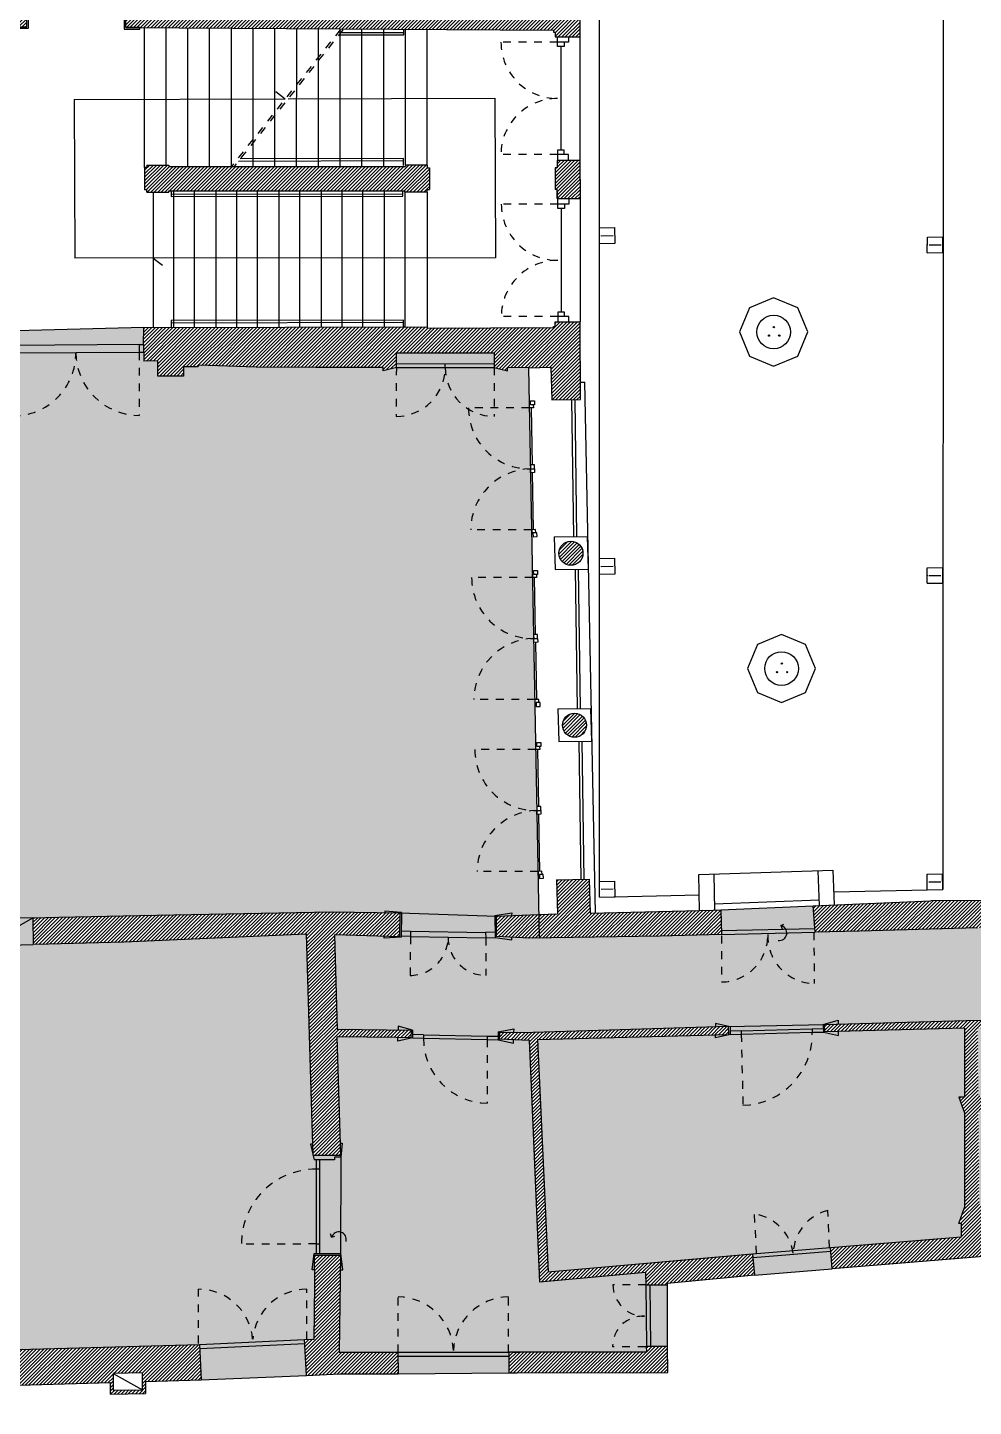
# Model space of a CAD drawing. Header units: millimetres. Extents: x -69 to 235, y 2 to 992.
# Drawn here: x 104.2 to 116.34, y 400.89 to 418.58 of the extents above; entities that cross this region are included whole.
import ezdxf

# ---------------------------------------------------------------- set-up
doc = ezdxf.new("R2010")
doc.units = ezdxf.units.MM
doc.header["$LTSCALE"] = 0.01
doc.linetypes.add('HIDDEN2', pattern=[4.7625, 3.175, -1.5875])
for name, color, linetype in [('ob_A_linea_proiezione', 251, 'HIDDEN2'), ('ob_A_linea_v2', 251, 'Continuous'), ('ob_A_muro', 1, 'Continuous'), ('ob_A_muro_r', 252, 'Continuous'), ('ob_A_serramento_vetro', 253, 'Continuous'), ('ob_A_simboli', 252, 'Continuous'), ('ob_A_Str_metallica', 5, 'Continuous'), ('ob_retino chiaro', 254, 'Continuous'), ('ob_serramento_s', 3, 'Continuous')]:
    doc.layers.add(name, color=color, linetype=linetype)
pattern_1 = [(45, (0, -80), (-0.0224506403, 0.0224506403), [])]

msp = doc.modelspace()

# ---------------------------------------------------------------- hatches: boundary and pattern name
at = {"layer": 'ob_A_muro_r'}
h = msp.add_hatch(dxfattribs=at)
h.set_pattern_fill('ANSI31', color=256, scale=0.01)
h.set_pattern_definition(pattern_1)
h.paths.add_polyline_path([(111.2846, 419.2189), (110.8146, 419.2189), (110.8146, 418.9038), (105.4648, 418.9356), (105.4619, 418.5824), (110.9501, 418.55), (110.9501, 418.5229), (110.97, 418.5229), (110.97, 418.4645), (111.2859, 418.4645)])
h.paths.add_polyline_path([(104.1933, 418.9429), (103.6023, 418.9471), (103.5934, 418.3969), (103.8668, 418.3921), (103.8703, 418.5921), (104.192, 418.5897)])
h.paths.add_polyline_path([(103.8631, 416.7863), (103.8408, 416.7863), (103.8493, 417.3122), (103.5759, 417.317), (103.568, 416.8271), (101.2534, 416.8323), (100.6187, 416.8317), (100.6182, 416.5583), (101.8483, 416.5564), (101.8458, 415.7522), (101.4958, 415.7522), (101.4958, 415.6522), (101.8455, 415.6522), (101.8425, 414.6901), (100.6925, 414.6946), (100.6955, 415.6522), (100.8758, 415.6522), (100.8758, 415.7522), (100.6958, 415.7522), (100.6965, 415.8343), (100.5965, 415.8343), (100.5921, 414.3077), (103.2436, 414.2681), (103.2622, 414.2271), (103.4415, 414.2277), (103.4419, 414.1111), (103.7745, 414.1111), (103.7745, 414.2596), (103.7745, 414.2962), (103.9545, 414.2967), (103.9509, 414.4962), (103.893, 414.6853), (103.8138, 414.6853), (103.816, 415.1435), (103.8315, 415.1435), (103.8315, 415.3369), (103.5216, 415.3382), (103.5216, 414.6836), (101.9425, 414.6897), (101.9483, 416.5562), (103.5385, 416.5537), (103.5311, 416.0216), (103.8459, 416.0223), (103.8459, 416.2141), (103.8313, 416.2142), (103.8368, 416.5015), (103.8631, 416.5015)])
h.paths.add_polyline_path([(109.358, 416.7811), (109.3301, 416.7811), (109.3302, 416.8165), (109.0511, 416.8171), (109.0511, 416.7982), (106.0156, 416.7997), (106.0156, 416.8178), (105.7328, 416.8171), (105.7328, 416.7992), (105.7328, 416.7859), (105.7049, 416.7859), (105.7049, 416.5004), (105.7328, 416.5004), (105.7328, 416.4871), (105.7328, 416.4692), (106.0156, 416.4685), (106.0156, 416.4866), (109.0442, 416.4876), (109.0442, 416.4679), (109.3301, 416.4685), (109.3301, 416.5022), (109.358, 416.5022)])
h.paths.add_polyline_path([(111.2892, 416.8816), (110.9978, 416.8816), (110.9979, 416.7811), (110.97, 416.7811), (110.97, 416.5022), (110.9979, 416.5022), (110.9979, 416.3867), (111.2902, 416.3867)])
h.paths.add_polyline_path([(111.2934, 414.8065), (110.97, 414.8065), (110.97, 414.7454), (110.9501, 414.7453), (110.9501, 414.7332), (109.3301, 414.7268), (109.3301, 414.7413), (105.6928, 414.7323), (105.6919, 414.517), (105.6965, 414.3022), (105.8721, 414.3058), (105.8721, 414.2598), (105.8721, 414.1111), (106.2047, 414.1111), (106.205, 414.2277), (106.3844, 414.2271), (106.3943, 414.249), (107.1368, 414.2263), (107.9058, 414.2215), (108.7641, 414.2204), (108.7641, 414.1783), (108.9338, 414.2202), (108.9338, 414.4104), (110.1891, 414.4104), (110.1891, 414.2187), (110.3588, 414.1783), (110.3588, 414.2184), (110.6318, 414.2181), (110.9143, 414.2241), (110.9283, 413.8043), (111.2955, 413.8095)])
h.paths.add_polyline_path([(99.1768, 416.5606), (99.3782, 416.5603), (99.3787, 416.8337), (98.9354, 416.8344), (98.9046, 417.5348), (98.464, 417.5159), (98.5811, 414.8545), (95.1871, 414.7916), (91.107, 414.7229), (91.1089, 414.3027), (93.6285, 414.3044), (94.9802, 414.3102), (97.3486, 414.3132), (98.5098, 414.3145), (98.5172, 413.6108), (98.7182, 413.6118), (98.7182, 414.3102), (99.3165, 414.3088), (99.3201, 414.72), (99.2118, 414.72)])
h.paths.add_polyline_path([(98.6845, 412.3493), (98.5199, 412.3467), (98.5376, 411.6705), (98.5513, 409.3224), (98.5449, 408.9887), (98.7067, 408.9884)])
edge = h.paths.add_edge_path()
edge.add_arc((111.1731, 411.8368), 0.1547, 0, 360)
edge = h.paths.add_edge_path()
edge.add_arc((111.2194, 409.6305), 0.1547, 0, 360)
h = msp.add_hatch(dxfattribs=at)
h.set_pattern_fill('ANSI31', color=256, scale=0.01)
h.set_pattern_definition(pattern_1)
h.paths.add_polyline_path([(118.0559, 411.1788), (118.0525, 411.6872), (118.255, 411.6845), (118.255, 411.8101), (118.0358, 411.8101), (118.0312, 412.0052), (117.7092, 412.0052), (117.7104, 411.7483), (117.7776, 410.6817), (117.5504, 410.6817), (117.5532, 410.3914), (117.7998, 410.3914), (117.8351, 409.3639), (117.8411, 409.212), (118.1389, 409.2181), (118.0761, 410.4559)])
h.paths.add_polyline_path([(118.2085, 407.8427), (117.9064, 407.8383), (117.9189, 407.3832), (117.6675, 407.3826), (117.673, 407.0504), (118.2325, 407.0598)])
h.paths.add_polyline_path([(116.7409, 403.113), (116.5186, 403.0949), (116.474, 403.4847), (116.4091, 403.4847), (116.3988, 404.6811), (116.474, 404.6811), (116.5249, 404.8759), (116.3976, 404.877), (116.3904, 405.7447), (117.9394, 405.7561), (117.9393, 404.8263), (118.2318, 404.8379), (118.2318, 405.8579), (116.2455, 405.8425), (114.427, 405.7924), (114.4314, 405.6949), (116.2202, 405.7427), (116.2217, 404.8587), (116.1503, 404.8597), (116.223, 404.6565), (116.223, 403.4421), (116.1503, 403.2388), (116.1824, 403.2393), (116.1824, 403.0675), (114.5026, 402.9303), (114.5251, 402.6542), (116.7604, 402.8368)])
h.paths.add_polyline_path([(118.7967, 403.3649), (118.2774, 403.3413), (118.2702, 403.5789), (117.9918, 403.5678), (117.9972, 403.2157), (117.678, 403.1874), (117.6973, 402.9133), (118.0119, 402.939), (118.0061, 403.0487), (118.7737, 403.0835), (118.8164, 403.0868)])
h.paths.add_polyline_path([(121.2016, 403.5465), (120.678, 403.5171), (120.6713, 403.7547), (120.5318, 403.7547), (120.5362, 403.4979), (120.0329, 403.4598), (120.0524, 403.1835), (121.2213, 403.2679)])
h.paths.add_polyline_path([(124.3978, 403.5315), (124.3697, 403.8097), (123.3482, 403.7022), (122.4377, 403.6412), (122.4573, 403.3646), (123.3727, 403.4232)])
h.paths.add_polyline_path([(116.8179, 407.3804), (115.7902, 407.3778), (114.2798, 407.3139), (114.3045, 406.9746), (114.875, 406.9881), (116.3902, 407.0289), (116.8237, 407.0362)])
h.paths.add_polyline_path([(113.095, 407.2638), (112.9997, 407.2598), (111.4208, 407.2198), (111.4064, 407.6534), (110.9863, 407.6474), (111.0009, 407.2091), (110.7621, 407.2031), (110.2181, 407.1814), (110.2191, 406.9218), (110.6484, 406.8974), (112.3155, 406.9261), (113.1041, 406.9451)])
h.paths.add_polyline_path([(113.1971, 405.6619), (113.196, 405.7641), (110.6898, 405.6894), (110.2612, 405.6926), (110.259, 405.6011), (110.6413, 405.587), (110.6917, 404.4013), (110.7748, 402.4866), (112.1319, 402.6074), (112.1346, 402.4525), (112.4114, 402.4525), (112.4114, 402.4692), (113.4415, 402.5657), (113.5285, 402.5728), (113.5032, 402.8492), (110.8796, 402.6171), (110.7442, 405.5963)])
h.paths.add_polyline_path([(110.4849, 401.3234), (110.3775, 401.3234), (110.3775, 401.5866), (112.1453, 401.5874), (112.1443, 401.663), (112.4136, 401.663), (112.4145, 401.3242), (110.485, 401.3234, -0.0001115)])
h.paths.add_polyline_path([(108.9548, 401.5866), (108.2019, 401.5866), (108.2187, 402.8323), (107.8839, 402.8325), (107.8903, 402.4489), (107.8776, 401.7539), (107.7568, 401.748), (107.7792, 401.2886), (108.2083, 401.3096), (108.9575, 401.3096)])
h.paths.add_polyline_path([(108.1409, 406.9414), (108.9754, 406.9163), (108.9798, 407.2221), (108.105, 407.2372), (106.9715, 407.2162), (105.6401, 407.1912), (104.6036, 407.1666), (104.2714, 407.16), (104.2739, 406.8158), (104.4702, 406.8205), (105.4363, 406.8458), (107.7807, 406.9481), (107.8471, 404.7991), (107.8675, 404.1149), (108.2207, 404.1149), (108.1747, 405.6319), (108.9318, 405.6224), (109.1205, 405.6185), (109.1226, 405.7189), (108.173, 405.732)])
h.paths.add_polyline_path([(103.0177, 407.135), (102.9918, 407.1345), (101.3023, 407.1045), (100.6348, 407.0906), (100.646, 406.7318), (102.4033, 406.7701), (103.0202, 406.7852)])
h.paths.add_polyline_path([(102.7426, 401.6114), (100.7449, 401.6182), (100.7497, 401.157), (101.0136, 401.1569), (101.014, 400.9347), (101.864, 400.9362), (101.8636, 401.1565), (102.7474, 401.1562)])
h.paths.add_polyline_path([(101.7632, 401.386), (101.7638, 401.036), (101.1138, 401.0349), (101.1132, 401.3849)], flags=16)
h.paths.add_polyline_path([(106.4083, 401.683), (104.0926, 401.6228), (104.0974, 401.1631), (105.261, 401.1964), (105.261, 401.0498), (105.7172, 401.0582), (105.7161, 401.2094), (106.4305, 401.2299)])
h.paths.add_polyline_path([(105.2994, 401.3133), (105.6779, 401.3215), (105.676, 401.1039), (105.3007, 401.099)], flags=16)
h.paths.add_polyline_path([(99.395, 401.6049), (99.3136, 401.6042), (99.3002, 402.0875), (98.9535, 402.0878), (98.9699, 401.5557), (97.9196, 401.5372), (97.9311, 401.1115), (99.3997, 401.1501)])
h.paths.add_polyline_path([(99.2077, 406.7294), (99.3844, 406.7466), (99.3784, 407.0645), (98.7188, 407.0507), (98.7078, 407.7071), (98.5578, 407.7047), (98.5324, 407.0385), (97.4806, 406.9909), (94.8903, 406.9323), (91.8689, 406.8848), (91.4434, 406.8726), (91.4455, 406.5718), (92.0837, 406.5546), (94.5652, 406.6217), (96.4038, 406.6542), (96.4751, 403.3512), (96.5883, 403.3512), (96.5836, 403.6139), (97.9695, 403.6391), (97.9692, 403.7384), (97.8917, 403.737), (97.8867, 403.9682), (97.7876, 403.9679), (97.7917, 403.7352), (96.5819, 403.7139), (96.5638, 404.7387), (97.7754, 404.7601), (97.7808, 404.6008), (97.8794, 404.6029), (97.8736, 404.7619), (97.9497, 404.7632), (97.9494, 404.8632), (96.562, 404.8387), (96.53, 406.6565), (98.8449, 406.6974), (98.8783, 404.764), (98.8991, 403.5631), (99.265, 403.5632)])
at = {"layer": 'ob_retino chiaro'}
h = msp.add_hatch(color=254, dxfattribs=at)
h.dxf.hatch_style = 1
h.paths.add_polyline_path([(110.6318, 414.2181), (110.3588, 414.2184), (110.3588, 414.1783), (110.1891, 414.2187), (110.1891, 414.4104), (108.9338, 414.4104), (108.9338, 414.2202), (108.7641, 414.1783), (108.7641, 414.2204), (107.9058, 414.2215), (107.1368, 414.2263), (106.3943, 414.249), (106.3844, 414.2271), (106.205, 414.2277), (106.2047, 414.1111), (105.8721, 414.1111), (105.8721, 414.3058), (105.6965, 414.3022), (105.6919, 414.517), (105.6928, 414.7323), (103.9463, 414.6823), (103.9509, 414.4962), (103.9545, 414.2967), (103.7745, 414.2962), (103.7745, 414.2596), (103.7745, 414.1111), (103.4419, 414.1111), (103.4415, 414.2277), (103.2622, 414.2271), (103.2436, 414.2681), (100.5921, 414.3077), (100.5931, 414.7088), (99.3201, 414.72), (99.3165, 414.3088), (98.7182, 414.3102), (98.7182, 413.6118), (98.5172, 413.6108), (98.5199, 412.3467), (98.6845, 412.3493), (98.7067, 408.9884), (98.5449, 408.9887), (98.5578, 407.7047), (98.7078, 407.7071), (98.7188, 407.0507), (99.3784, 407.0645), (100.6348, 407.0906), (101.3023, 407.1045), (102.9918, 407.1345), (103.0177, 407.135), (104.2714, 407.16), (104.6036, 407.1666), (105.6401, 407.1912), (106.9715, 407.2162), (108.105, 407.2372), (108.9798, 407.2221), (110.2181, 407.1814), (110.7641, 407.2032)])
h.paths.add_polyline_path([(118.2325, 407.0598), (117.673, 407.0504), (117.6675, 407.3826), (116.8179, 407.3804), (116.8237, 407.0362), (116.3902, 407.0289), (114.875, 406.9881), (114.3045, 406.9746), (114.2798, 407.3139), (113.095, 407.2638), (113.1041, 406.9451), (112.3155, 406.9261), (110.6484, 406.8974), (110.2191, 406.9218), (110.2181, 407.1814), (108.9798, 407.2221), (108.9754, 406.9163), (108.1409, 406.9414), (108.173, 405.732), (109.1226, 405.7189), (110.2612, 405.6926), (110.6898, 405.6894), (113.196, 405.7641), (114.427, 405.7924), (116.2455, 405.8425), (118.2318, 405.8579)])
h.paths.add_polyline_path([(125.6025, 403.9405), (124.3697, 403.8097), (124.3978, 403.5315), (125.6307, 403.6617)])
h.paths.add_polyline_path([(122.4377, 403.6412), (121.2016, 403.5465), (121.2213, 403.2679), (122.4573, 403.3646)])
h.paths.add_polyline_path([(120.0329, 403.4598), (118.7967, 403.3649), (118.8164, 403.0868), (120.0524, 403.1835)])
h.paths.add_polyline_path([(114.5026, 402.9309), (113.5032, 402.8492), (113.5285, 402.5728), (114.5251, 402.6542)])
h.paths.add_polyline_path([(117.678, 403.1874), (116.7409, 403.113), (116.7604, 402.8368), (117.6973, 402.9133)])
h.paths.add_polyline_path([(110.3775, 401.5866), (108.9548, 401.5866), (108.9575, 401.3095), (110.3775, 401.3234)])
h.paths.add_polyline_path([(112.4114, 402.4525), (112.1346, 402.4525), (112.1443, 401.663), (112.4136, 401.663)])
h.paths.add_polyline_path([(108.2207, 404.1149), (107.8675, 404.1149), (107.8839, 402.8325), (108.2187, 402.8323)])
h.paths.add_polyline_path([(107.7567, 401.7489), (106.4083, 401.683), (106.4305, 401.2299), (107.7792, 401.2886)])
h.paths.add_polyline_path([(104.0926, 401.6228), (102.7426, 401.6114), (102.7474, 401.1562), (104.0974, 401.1631)])
h.paths.add_polyline_path([(97.9196, 401.5363), (96.7298, 401.5157), (96.7415, 401.0802), (97.9311, 401.1115)])
h.paths.add_polyline_path([(100.7449, 401.6189), (99.395, 401.6049), (99.3997, 401.1501), (100.7497, 401.157)])
h.paths.add_polyline_path([(90.6729, 401.3561), (89.5236, 401.3415), (89.5343, 400.8905), (90.6832, 400.9207)])
h.paths.add_polyline_path([(89.4879, 402.4684), (89.0431, 402.4707), (89.0645, 401.335), (89.5236, 401.3415)])
h.paths.add_polyline_path([(89.4032, 405.6193), (88.9478, 405.6032), (88.9853, 404.4688), (89.44, 404.4859)])
h.paths.add_polyline_path([(104.2714, 407.16), (103.0177, 407.135), (103.0202, 406.7852), (104.2739, 406.8158)])
h = msp.add_hatch(color=254, dxfattribs=at)
h.dxf.hatch_style = 1
h.paths.add_polyline_path([(98.5376, 411.6705), (98.5199, 412.3467), (98.5172, 413.6108), (98.5098, 414.3145), (97.3486, 414.3132), (94.9802, 414.3102), (93.6285, 414.3044), (91.1089, 414.3027), (91.1085, 414.7184), (89.6069, 414.7169), (89.6078, 414.3019), (89.3732, 414.3016), (89.6028, 406.8239), (90.008, 406.8373), (91.4434, 406.8726), (91.8689, 406.8848), (94.8903, 406.9323), (97.4806, 406.9909), (98.5324, 407.0385), (98.5578, 407.7047), (98.5449, 408.9887), (98.5513, 409.3224)])
h.paths.add_polyline_path([(89.3732, 414.3016), (89.3597, 414.3016), (89.1481, 414.2997), (89.1687, 413.442), (89.1159, 413.44), (89.1348, 412.4677), (89.1824, 412.4684), (89.1964, 412.0485), (89.1409, 412.0477), (89.1653, 411.1563), (89.2182, 411.157), (89.2322, 410.7372), (89.1732, 410.7364), (89.1923, 409.7108), (89.2576, 409.7117), (89.2716, 409.2919), (89.2002, 409.2909), (89.2183, 408.3164), (89.2956, 408.3171), (89.3071, 407.8972), (89.2262, 407.8965), (89.2453, 406.8705), (89.3164, 406.8725), (89.3161, 406.8231), (89.5766, 406.8231), (89.6028, 406.8239)])
h.paths.add_polyline_path([(107.8471, 404.7991), (107.7807, 406.9481), (105.4363, 406.8458), (104.4702, 406.8205), (104.2739, 406.8158), (103.0202, 406.7852), (102.4033, 406.7701), (100.646, 406.7318), (100.6348, 407.0906), (99.3784, 407.0645), (99.3844, 406.7466), (99.2077, 406.7294), (99.265, 403.5632), (98.8991, 403.5631), (98.9535, 402.0878), (99.3002, 402.0875), (99.3136, 401.6042), (99.395, 401.6049), (100.7449, 401.6189), (100.7449, 401.6182), (102.6264, 401.6099), (102.7426, 401.6114), (104.0926, 401.6228), (106.4083, 401.683), (107.7567, 401.7489), (107.8776, 401.7539), (107.8903, 402.4489), (107.8839, 402.8325), (107.8675, 404.1149)])
h = msp.add_hatch(color=254, dxfattribs=at)
h.dxf.hatch_style = 1
h.paths.add_polyline_path([(110.6917, 404.4013), (110.6413, 405.587), (110.259, 405.6011), (110.2612, 405.6926), (109.1226, 405.7189), (109.1205, 405.6185), (108.9318, 405.6224), (108.1747, 405.6319), (108.2207, 404.1149), (108.2187, 402.8323), (108.2019, 401.5866), (108.9548, 401.5866), (110.3775, 401.5866), (112.1453, 401.5874), (112.1443, 401.663), (112.1346, 402.4525), (112.1319, 402.6074), (110.7748, 402.4866)])
h.paths.add_polyline_path([(116.1503, 404.8597), (116.2217, 404.8587), (116.2202, 405.7427), (114.4314, 405.6949), (114.427, 405.7924), (113.196, 405.7641), (113.1971, 405.6619), (110.7442, 405.5963), (110.8796, 402.6171), (113.5032, 402.8492), (114.5026, 402.9309), (116.1824, 403.0675), (116.1824, 403.2393), (116.1503, 403.2388), (116.223, 403.4421), (116.223, 404.6565)])
h.paths.add_polyline_path([(118.2318, 404.8379), (117.9393, 404.8263), (117.9394, 405.7561), (116.3904, 405.7447), (116.3976, 404.877), (116.5249, 404.8759), (116.474, 404.6811), (116.3988, 404.6811), (116.4091, 403.4847), (116.474, 403.4847), (116.5186, 403.0949), (116.7409, 403.113), (117.678, 403.1874), (117.9972, 403.2157), (117.9918, 403.5678), (118.2702, 403.5789)])

# ---------------------------------------------------------------- linework, layer by layer
at = {"layer": 'ob_A_linea_proiezione'}
for p, q in [((108.2137, 418.5536), (106.8174, 416.7993)), ((108.2487, 418.5533), (106.8524, 416.7991)), ((108.9338, 414.2202), (108.9331, 413.5926)), ((110.1891, 414.2202), (110.1899, 413.5926))]:
    msp.add_line(p, q, dxfattribs=at)
for points in [[(111.0021, 418.3943), (110.2759, 418.3943)], [(111.0021, 416.9518), (110.2759, 416.9518)], [(111.0068, 416.3176), (110.2805, 416.3176)], [(111.0068, 414.8751), (110.2805, 414.8751)], [(105.6332, 414.4162), (105.6332, 413.6063)], [(110.6414, 413.7019), (109.8594, 413.7019)], [(110.6704, 412.1383), (109.8885, 412.1383)], [(110.6818, 411.5244), (109.8999, 411.5244)], [(110.7109, 409.9608), (109.929, 409.9608)], [(110.7227, 409.3173), (109.9408, 409.3173)], [(110.7518, 407.7537), (109.9699, 407.7537)], [(109.1143, 406.9209), (109.1116, 406.4209)], [(110.0802, 406.904), (110.083, 406.4209)], [(113.103, 406.9302), (113.1061, 406.3367)], [(114.2902, 406.974), (114.294, 406.3156)], [(113.3582, 405.6662), (113.3806, 404.7541)], [(110.0979, 405.5978), (110.0979, 404.7815)], [(113.5537, 402.8529), (113.5293, 403.3596)], [(114.4908, 402.9275), (114.4679, 403.4049)], [(107.9069, 402.9749), (106.9457, 402.9712)], [(106.3968, 401.699), (106.3968, 402.3942)], [(107.7863, 401.7498), (107.7863, 402.3942)], [(112.134, 402.4525), (111.7129, 402.4525)], [(108.9575, 401.5866), (108.9575, 402.2949)], [(110.3734, 401.5866), (110.3734, 402.2949)], [(112.1297, 401.6531), (111.7086, 401.6531)]]:
    msp.add_lwpolyline(points, dxfattribs=at)
for centre, radius, start, end in [((110.9956, 418.3927), 0.7198, 179.87672, 270.51786), ((110.9956, 416.951), 0.7197, 89.48207, 179.93954), ((111.0003, 416.3161), 0.7198, 179.87672, 270.51786), ((111.0003, 414.8743), 0.7197, 89.48207, 179.93954), ((104.0134, 414.4069), 0.8099, 270, 0.33129), ((105.6332, 414.4162), 0.8099, 180.33129, 270), ((108.9338, 414.2202), 0.6276, 269.92932, 359.92932), ((110.1891, 414.2202), 0.6276, 180.07068, 270.07068), ((110.6403, 413.7014), 0.7809, 179.96551, 271.14302), ((110.6704, 412.1383), 0.7819, 91.06493, 180), ((110.6808, 411.5239), 0.7809, 179.96551, 271.14302), ((110.7109, 409.9608), 0.7819, 91.06493, 180), ((110.7217, 409.3168), 0.7809, 179.96551, 271.14302), ((110.7518, 407.7537), 0.7819, 91.06493, 180), ((109.1103, 406.9079), 0.487, 270.14818, 0.53163), ((110.0842, 406.9079), 0.487, 179.46837, 269.85182), ((113.1, 406.9356), 0.5989, 270.58238, 0.81253), ((114.3059, 406.9229), 0.6074, 177.99329, 268.87219), ((113.3567, 405.6676), 0.9138, 271.49706, 1.43944), ((110.1104, 405.6101), 0.8287, 179.65784, 269.13258), ((107.9069, 402.9749), 0.9612, 90.10949, 180.21897), ((113.4418, 402.7776), 0.5885, 7.63397, 81.45223), ((114.6128, 402.8345), 0.5885, 104.24689, 177.92887), ((106.3985, 401.7002), 0.694, 4.29185, 90.13989), ((107.7846, 401.7002), 0.694, 89.86011, 175.70815), ((112.1192, 402.4527), 0.4063, 180.03227, 269.66942), ((108.9512, 401.5801), 0.7148, 2.31206, 89.49575), ((110.3797, 401.5801), 0.7148, 90.50425, 177.68794), ((112.0933, 401.6624), 0.3848, 86.49188, 181.37671)]:
    msp.add_arc(centre, radius, start, end, dxfattribs=at)
at = {"layer": 'ob_A_linea_v2'}
for p, q in [((115.947, 419.5208), (115.943, 407.5236)), ((111.5389, 407.4265), (111.5389, 418.9648)), ((105.7049, 416.7859), (105.7052, 418.5809)), ((105.9798, 416.8177), (105.98, 418.5793)), ((106.259, 416.7996), (106.2592, 418.5777)), ((106.5382, 416.7995), (106.5385, 418.576)), ((106.8174, 416.7993), (106.8177, 418.5744)), ((107.0966, 416.7992), (107.0969, 418.5727)), ((107.3758, 416.7991), (107.3761, 418.5711)), ((107.655, 416.7989), (107.6553, 418.5694)), ((107.9342, 416.7988), (107.9345, 418.5678)), ((108.2134, 416.7986), (108.2137, 418.5661)), ((108.4926, 416.7985), (108.4929, 418.5645)), ((108.7719, 416.7984), (108.7721, 418.5628)), ((109.0511, 416.8171), (109.0513, 418.5612)), ((109.3301, 416.8165), (109.3306, 418.5596)), ((111.2859, 418.4645), (111.2892, 416.8816)), ((105.8132, 416.469), (105.8135, 414.7326)), ((106.0763, 416.4866), (106.0766, 414.7333)), ((106.3394, 416.4867), (106.3397, 414.7339)), ((106.6193, 416.4868), (106.6196, 414.7346)), ((106.8846, 416.4869), (106.8849, 414.7353)), ((107.1477, 416.487), (107.148, 414.7359)), ((107.4276, 416.4871), (107.4279, 414.7366)), ((107.6907, 416.4871), (107.691, 414.7373)), ((107.9706, 416.4872), (107.9709, 414.7379)), ((108.2359, 416.4873), (108.2362, 414.7386)), ((108.499, 416.4874), (108.4993, 414.7393)), ((108.7789, 416.4875), (108.7792, 414.7399)), ((109.0442, 416.4679), (109.0445, 414.7406)), ((109.3301, 416.4685), (109.3304, 414.7413)), ((111.2902, 416.3867), (111.2934, 414.8065)), ((111.5389, 416.0111), (111.7387, 416.0146)), ((111.5389, 415.8112), (111.5389, 416.0111)), ((111.7389, 415.8145), (111.7388, 416.0146)), ((111.5389, 415.8112), (111.7389, 415.8145)), ((111.562, 415.9115), (111.7157, 415.9142)), ((115.7442, 415.6929), (115.7458, 415.8929)), ((115.7458, 415.8929), (115.9457, 415.8947)), ((115.7681, 415.7931), (115.9219, 415.7945)), ((115.9442, 415.6947), (115.9458, 415.8947)), ((115.7442, 415.6929), (115.9442, 415.6947)), ((113.7738, 415.1137), (113.4645, 414.9855)), ((114.0832, 414.9855), (113.7738, 415.1137)), ((113.4645, 414.9855), (113.3363, 414.6761)), ((114.2114, 414.6761), (114.0832, 414.9855)), ((113.3363, 414.6761), (113.4645, 414.3667)), ((114.0832, 414.3667), (114.2114, 414.6761)), ((113.4645, 414.3667), (113.7738, 414.2386)), ((113.7738, 414.2386), (114.0832, 414.3667)), ((110.7699, 406.8995), (110.6318, 414.2181)), ((111.295, 414.0328), (111.3522, 414.0342)), ((111.4896, 407.2215), (111.3522, 414.0342)), ((110.9586, 412.0466), (111.3819, 412.0527)), ((110.9586, 412.0466), (110.9726, 411.6268)), ((111.3819, 412.0527), (111.3926, 411.6328)), ((111.5389, 411.7688), (111.7387, 411.7722)), ((111.5389, 411.5688), (111.5389, 411.7688)), ((111.7389, 411.5722), (111.7388, 411.7722)), ((110.9726, 411.6268), (111.3926, 411.6328)), ((111.5389, 411.5688), (111.7389, 411.5722)), ((111.562, 411.6692), (111.7157, 411.6718)), ((115.7429, 411.4518), (115.7445, 411.6518)), ((115.7445, 411.6518), (115.9444, 411.6536)), ((115.7668, 411.552), (115.9205, 411.5534)), ((115.9429, 411.4536), (115.9444, 411.6536)), ((115.7429, 411.4518), (115.9429, 411.4536)), ((113.8751, 410.7954), (113.5657, 410.6673)), ((114.1845, 410.6673), (113.8751, 410.7954)), ((113.5657, 410.6673), (113.4376, 410.3579)), ((114.3127, 410.3579), (114.1845, 410.6673)), ((113.4376, 410.3579), (113.5657, 410.0485)), ((114.1845, 410.0485), (114.3127, 410.3579)), ((113.5657, 410.0485), (113.8751, 409.9204)), ((113.8751, 409.9204), (114.1845, 410.0485)), ((111.0049, 409.8403), (111.4249, 409.8463)), ((111.0049, 409.8403), (111.0189, 409.4205)), ((111.4249, 409.8463), (111.4389, 409.4265)), ((111.0189, 409.4205), (111.4389, 409.4265)), ((111.5389, 407.6264), (111.7387, 407.6299)), ((111.5389, 407.4265), (111.5389, 407.6264)), ((111.7389, 407.4298), (111.7388, 407.6299)), ((112.8124, 407.7149), (114.5332, 407.7707)), ((112.8238, 407.2554), (112.8124, 407.7149)), ((113.0046, 407.7211), (113.016, 407.2602)), ((114.3411, 407.7644), (114.359, 407.3172)), ((114.5332, 407.7707), (114.5511, 407.3254)), ((115.742, 407.7192), (115.9418, 407.7237)), ((115.743, 407.5192), (115.742, 407.7192)), ((115.7656, 407.6197), (115.9193, 407.6231)), ((115.943, 407.5236), (115.9419, 407.7237)), ((111.5389, 407.4265), (112.8189, 407.4547)), ((111.5389, 407.4265), (111.7389, 407.4298)), ((111.562, 407.5268), (111.7157, 407.5295)), ((114.5444, 407.4928), (115.943, 407.5236)), ((115.743, 407.5192), (115.943, 407.5236)), ((113.0141, 407.3398), (114.3561, 407.39)), ((113.095, 407.2638), (114.2798, 407.3139)), ((104.2714, 407.16), (103.0177, 407.135)), ((108.9798, 407.2221), (110.2181, 407.1814)), ((103.0202, 406.7852), (104.2739, 406.8158)), ((113.196, 405.7641), (114.427, 405.7924)), ((108.2207, 404.1149), (108.2187, 402.8323)), ((113.5285, 402.5728), (114.5251, 402.6542)), ((112.4136, 401.663), (112.4114, 402.4525)), ((106.4305, 401.2299), (107.7792, 401.2886)), ((108.9575, 401.3095), (110.3775, 401.3234))]:
    msp.add_line(p, q, dxfattribs=at)
for centre, radius in [((113.7738, 414.6761), 0.216), ((113.7771, 414.7393), 0.00798), ((113.7148, 414.6299), 0.00798), ((113.8458, 414.6299), 0.00798), ((113.8751, 410.3579), 0.216), ((113.8161, 410.3116), 0.00798), ((113.8784, 410.421), 0.00798), ((113.9471, 410.3116), 0.00798)]:
    msp.add_circle(centre, radius, dxfattribs=at)
for p in [(111.5389, 415.9111), (115.745, 415.7929), (111.5389, 411.6688), (111.5389, 411.6688), (115.7437, 411.5518), (115.7437, 411.5518)]:
    msp.add_point(p, dxfattribs=at)
at = {"layer": 'ob_A_muro'}
for p, q in [((111.2846, 419.1184), (111.2859, 418.4645)), ((105.4619, 418.5824), (110.9501, 418.55)), ((110.9501, 418.55), (110.9501, 418.5229)), ((110.9501, 418.5229), (110.97, 418.5229)), ((110.97, 418.5229), (110.97, 418.4645)), ((110.97, 418.4645), (111.2859, 418.4645)), ((105.7328, 416.8171), (106.0156, 416.8178)), ((105.7328, 416.8171), (105.7328, 416.7992)), ((106.0156, 416.8178), (106.0156, 416.7997)), ((109.0511, 416.8171), (109.0511, 416.7982)), ((109.3302, 416.8165), (109.0511, 416.8171)), ((109.3302, 416.8165), (109.3301, 416.7811)), ((110.9978, 416.8816), (110.9979, 416.7811)), ((110.9978, 416.8816), (111.2892, 416.8816)), ((111.2892, 416.8816), (111.2902, 416.3867)), ((105.7328, 416.7859), (105.7049, 416.7859)), ((105.7049, 416.7859), (105.7049, 416.5004)), ((105.7328, 416.7992), (105.7328, 416.7859)), ((106.0156, 416.7997), (109.0511, 416.7982)), ((109.3301, 416.7811), (109.358, 416.7811)), ((109.358, 416.7811), (109.358, 416.5022)), ((110.9979, 416.7811), (110.97, 416.7811)), ((110.97, 416.7811), (110.97, 416.5022)), ((110.97, 416.7811), (110.97, 416.5022)), ((105.7328, 416.5004), (105.7049, 416.5004)), ((105.7328, 416.4871), (105.7328, 416.5004)), ((105.7328, 416.4692), (105.7328, 416.4871)), ((105.7328, 416.4692), (106.0156, 416.4685)), ((106.0156, 416.4866), (109.0442, 416.4876)), ((106.0156, 416.4685), (106.0156, 416.4866)), ((109.0442, 416.4679), (109.0442, 416.4876)), ((109.3301, 416.4685), (109.0442, 416.4679)), ((109.3301, 416.4685), (109.3301, 416.5022)), ((109.3301, 416.5022), (109.358, 416.5022)), ((110.9979, 416.5022), (110.97, 416.5022)), ((110.9979, 416.3867), (110.9979, 416.5022)), ((110.9979, 416.489), (110.9979, 416.3867)), ((110.9979, 416.3867), (111.2902, 416.3867)), ((105.6928, 414.7323), (103.893, 414.6853)), ((105.6919, 414.517), (105.6928, 414.7323)), ((105.6928, 414.7323), (109.3304, 414.7413)), ((109.3301, 414.74), (109.3301, 414.7413)), ((109.3301, 414.7413), (109.3301, 414.7268)), ((109.3301, 414.7268), (110.9501, 414.7332)), ((110.9501, 414.7453), (110.97, 414.7454)), ((110.9501, 414.7332), (110.9501, 414.7453)), ((110.97, 414.7454), (110.97, 414.8065)), ((110.97, 414.8065), (111.2934, 414.8065)), ((111.2955, 413.8095), (111.2934, 414.8065)), ((105.6919, 414.517), (105.6965, 414.3022)), ((108.9338, 414.4104), (110.1891, 414.4104)), ((108.9338, 414.2202), (108.9338, 414.4104)), ((110.1891, 414.4104), (110.1891, 414.2187)), ((105.8721, 414.3058), (105.6965, 414.3022)), ((105.8721, 414.2598), (105.8721, 414.3058)), ((105.8721, 414.1111), (105.8721, 414.2598)), ((106.205, 414.2277), (106.2047, 414.1111)), ((106.3844, 414.2271), (106.205, 414.2277)), ((106.3943, 414.249), (106.3844, 414.2271)), ((107.1368, 414.2263), (106.3943, 414.249)), ((107.9058, 414.2215), (107.1368, 414.2263)), ((108.7641, 414.2204), (107.9058, 414.2215)), ((108.7641, 414.1783), (108.7641, 414.2204)), ((108.9338, 414.2202), (108.7641, 414.1783)), ((110.1891, 414.2187), (110.3588, 414.1783)), ((110.3588, 414.1783), (110.3588, 414.2184)), ((110.6318, 414.2181), (110.3588, 414.2184)), ((110.6318, 414.2181), (110.9143, 414.2241)), ((110.9143, 414.2241), (110.9283, 413.8043)), ((106.2047, 414.1111), (105.8721, 414.1111)), ((110.9283, 413.8043), (111.2955, 413.8095)), ((110.9863, 407.6474), (111.4064, 407.6534)), ((110.9863, 407.6474), (111.0009, 407.2091)), ((111.4064, 407.6534), (111.4208, 407.2198)), ((111.4208, 407.2198), (112.9997, 407.2598)), ((112.9997, 407.2598), (113.095, 407.2638)), ((113.095, 407.2638), (113.1041, 406.9451)), ((114.2798, 407.3139), (115.7902, 407.3778)), ((114.3045, 406.9746), (114.2798, 407.3139)), ((116.8179, 407.3804), (115.7902, 407.3778)), ((104.2714, 407.16), (104.6036, 407.1666)), ((104.2714, 407.16), (104.2739, 406.8158)), ((104.6036, 407.1666), (105.6401, 407.1912)), ((105.6401, 407.1912), (106.9715, 407.2162)), ((106.9715, 407.2162), (108.105, 407.2372)), ((108.105, 407.2372), (108.9798, 407.2221)), ((108.9798, 407.2221), (108.9754, 406.9163)), ((110.2181, 407.1814), (110.7621, 407.2031)), ((110.2191, 406.9218), (110.2181, 407.1814)), ((110.7621, 407.2031), (111.0009, 407.2091)), ((107.7807, 406.9481), (105.4363, 406.8458)), ((107.8471, 404.7991), (107.7807, 406.9481)), ((108.9754, 406.9163), (108.1409, 406.9414)), ((108.1409, 406.9414), (108.173, 405.732)), ((110.6484, 406.8974), (110.2191, 406.9218)), ((112.3155, 406.9261), (110.6484, 406.8974)), ((113.1041, 406.9451), (112.3155, 406.9261)), ((114.875, 406.9881), (114.3045, 406.9746)), ((116.3902, 407.0289), (114.875, 406.9881)), ((104.4702, 406.8205), (104.2739, 406.8158)), ((105.4363, 406.8458), (104.4702, 406.8205)), ((114.427, 405.7924), (116.2455, 405.8425)), ((116.2455, 405.8425), (118.2318, 405.8579)), ((108.173, 405.732), (109.1226, 405.7189)), ((109.1226, 405.7189), (109.1205, 405.6185)), ((110.259, 405.6011), (110.2612, 405.6926)), ((110.2612, 405.6926), (110.6898, 405.6894)), ((113.196, 405.7641), (110.6898, 405.6894)), ((110.7442, 405.5963), (113.1971, 405.6619)), ((113.1971, 405.6619), (113.196, 405.7641)), ((114.4314, 405.6949), (114.427, 405.7924)), ((116.2202, 405.7427), (114.4314, 405.6949)), ((116.2202, 405.7427), (116.2217, 404.8587)), ((108.9318, 405.6224), (108.1747, 405.6319)), ((108.2207, 404.1149), (108.1747, 405.6319)), ((109.1205, 405.6185), (108.9318, 405.6224)), ((110.6413, 405.587), (110.259, 405.6011)), ((110.6917, 404.4013), (110.6413, 405.587)), ((110.7442, 405.5963), (110.8796, 402.6171)), ((107.8675, 404.1149), (107.8471, 404.7991)), ((116.2217, 404.8587), (116.1503, 404.8597)), ((116.1503, 404.8597), (116.223, 404.6565)), ((116.223, 404.6565), (116.223, 403.4421)), ((110.7748, 402.4866), (110.6917, 404.4013)), ((107.8675, 404.1149), (108.2207, 404.1149)), ((116.1503, 403.2388), (116.223, 403.4421)), ((116.1824, 403.2393), (116.1503, 403.2388)), ((116.1824, 403.0675), (116.1824, 403.2393)), ((114.5026, 402.9303), (116.1824, 403.0675)), ((107.8903, 402.4489), (107.8839, 402.8325)), ((107.8839, 402.8325), (108.2187, 402.8323)), ((108.2187, 402.8323), (108.2019, 401.5866)), ((110.8796, 402.6171), (113.5032, 402.8492)), ((113.5032, 402.8492), (113.5285, 402.5728)), ((114.5251, 402.6542), (114.5026, 402.9303)), ((116.7604, 402.8368), (114.5251, 402.6542)), ((112.1319, 402.6074), (110.7748, 402.4866)), ((112.1319, 402.6074), (112.1346, 402.4525)), ((113.4415, 402.5657), (112.4114, 402.4692)), ((113.5285, 402.5728), (113.4415, 402.5657)), ((107.8776, 401.7539), (107.8903, 402.4489)), ((112.1346, 402.4525), (112.4114, 402.4525)), ((112.4114, 402.4525), (112.4114, 402.4692)), ((104.0926, 401.6228), (106.4083, 401.683)), ((106.4083, 401.683), (106.4305, 401.2299)), ((107.7568, 401.748), (107.8776, 401.7539)), ((107.7792, 401.2886), (107.7568, 401.748)), ((112.1453, 401.5874), (112.1443, 401.663)), ((112.1443, 401.663), (112.4136, 401.663)), ((112.4145, 401.3242), (112.4136, 401.663)), ((108.2019, 401.5866), (108.9548, 401.5866)), ((108.9548, 401.5866), (108.9575, 401.3095)), ((112.1453, 401.5874), (110.3775, 401.5866)), ((110.3775, 401.5866), (110.3775, 401.3234)), ((110.4175, 401.5866), (110.5249, 401.5866)), ((105.6779, 401.3215), (105.2994, 401.3133)), ((105.2994, 401.3133), (105.3007, 401.099)), ((105.676, 401.1039), (105.6779, 401.3215)), ((107.7792, 401.2886), (108.2083, 401.3096)), ((108.2083, 401.3096), (108.9575, 401.3096)), ((110.3775, 401.3234), (110.4849, 401.3234)), ((110.4851, 401.3234), (112.4145, 401.3242)), ((104.0974, 401.1631), (105.261, 401.1964)), ((105.261, 401.1964), (105.261, 401.0498)), ((105.261, 401.1964), (105.261, 401.0498)), ((105.3007, 401.099), (105.676, 401.1039)), ((105.7161, 401.2094), (106.4305, 401.2299)), ((105.7161, 401.2094), (105.7172, 401.0582)), ((105.261, 401.0498), (105.7172, 401.0582))]:
    msp.add_line(p, q, dxfattribs=at)
for centre in [(111.1731, 411.8368), (111.2194, 409.6305)]:
    msp.add_circle(centre, 0.1547, dxfattribs=at)
msp.add_arc((110.4849, 401.6234), 0.3, 270, 270.02672, dxfattribs=at)
at = {"layer": 'ob_A_serramento_vetro'}
for points in [[(113.1027, 406.9951), (114.3009, 407.0245)], [(113.1041, 406.9451), (114.3045, 406.9746)], [(113.5032, 402.8492), (114.5026, 402.9303)], [(113.5078, 402.7995), (114.5067, 402.8805)], [(112.1346, 402.4525), (112.1443, 401.663)], [(112.1846, 402.4525), (112.1943, 401.663)], [(106.4083, 401.683), (107.7568, 401.748)], [(106.4108, 401.6331), (107.7592, 401.6981)], [(108.9548, 401.5866), (110.3775, 401.5866)], [(108.9553, 401.5366), (110.3775, 401.5366)]]:
    msp.add_lwpolyline(points, dxfattribs=at)
at = {"layer": 'ob_A_simboli'}
for p, q in [((104.7993, 417.6601), (107.5087, 417.6679)), ((104.7993, 417.6601), (104.808, 415.6235)), ((107.544, 417.668), (110.1958, 417.6757)), ((110.1958, 417.6757), (110.2045, 415.6268)), ((110.2045, 415.6268), (104.808, 415.6235)), ((103.6471, 406.8005), (104.2714, 407.16)), ((113.8651, 407.0602), (113.9064, 407.0794)), ((113.8651, 407.0602), (113.8842, 407.0191)), ((108.1033, 403.0627), (108.0891, 403.106)), ((108.1033, 403.0627), (108.1464, 403.0768)), ((105.2994, 401.3133), (105.676, 401.1039))]:
    msp.add_line(p, q, dxfattribs=at)
for points in [[(107.3884, 417.76), (107.5087, 417.6679)], [(105.8134, 415.6241), (105.9337, 415.532)]]:
    msp.add_lwpolyline(points, dxfattribs=at)
for centre, start, end in [((113.8463, 406.9653), 261.30818, 78.82459), ((108.1954, 403.0329), 344.55476, 162.07118)]:
    msp.add_arc(centre, 0.0968, start, end, dxfattribs=at)
at = {"layer": 'ob_A_Str_metallica'}
for p, q in [((108.2283, 418.52), (109.0285, 418.5204)), ((106.9081, 416.8691), (109.0259, 416.8742)), ((106.0436, 416.4453), (109.0162, 416.4466)), ((106.0443, 414.7932), (109.0268, 414.8004))]:
    msp.add_line(p, q, dxfattribs=at)
for points in [[(108.2044, 418.49), (109.0285, 418.4904), (109.0285, 418.5613)], [(109.0261, 416.8127), (109.0258, 416.9027), (106.9317, 416.8987)], [(106.0435, 416.4866), (106.0436, 416.4153)], [(106.0436, 416.4153), (109.0162, 416.4166), (109.0162, 416.4876)], [(109.027, 414.7389), (109.0268, 414.8289), (106.0443, 414.8232), (106.0444, 414.7332)]]:
    msp.add_lwpolyline(points, dxfattribs=at)
at = {"layer": 'ob_serramento_s'}
for p, q in [((105.6332, 414.5165), (104.0134, 414.5027)), ((104.0134, 414.4069), (105.6332, 414.4162)), ((108.9338, 414.2202), (110.1891, 414.2187)), ((108.9339, 414.2702), (110.1891, 414.2687)), ((109.5615, 414.2194), (109.5615, 414.2694)), ((113.028, 405.8026), (113.0269, 405.759)), ((113.2155, 405.7598), (113.028, 405.8026)), ((108.1425, 404.0538), (107.8796, 404.0538)), ((107.9464, 403.9362), (107.905, 403.9362)), ((107.9464, 404.0538), (107.9464, 403.9362))]:
    msp.add_line(p, q, dxfattribs=at)
for points in [[(104.0134, 418.964), (104.0134, 418.964), (104.2134, 418.9628), (104.2119, 418.5696), (104.0119, 418.5708), (104.012, 418.5908), (104.192, 418.5897), (104.1933, 418.9429), (104.0133, 418.944)], [(105.6449, 418.9545), (105.6449, 418.9545), (105.4449, 418.9557), (105.4418, 418.5625), (105.6418, 418.5613), (105.6419, 418.5813), (105.4619, 418.5824), (105.4648, 418.9356), (105.6448, 418.9345)], [(110.7045, 413.7933), (110.7057, 413.7434), (110.6557, 413.7422), (110.6545, 413.7922)], [(110.7059, 412.9218), (110.7049, 412.9718), (110.6549, 412.9707), (110.6559, 412.9207)], [(110.7059, 412.9218), (110.7068, 412.8718), (110.6568, 412.8707), (110.6559, 412.9207)], [(110.7383, 412.0504), (110.7369, 412.1003), (110.6869, 412.0989), (110.6884, 412.0489)], [(110.745, 411.6158), (110.7462, 411.5658), (110.6962, 411.5646), (110.695, 411.6146)], [(110.7463, 410.7443), (110.7454, 410.7943), (110.6954, 410.7932), (110.6963, 410.7432)], [(110.7463, 410.7443), (110.7473, 410.6943), (110.6973, 410.6932), (110.6963, 410.7432)], [(110.7788, 409.8728), (110.7779, 409.9228), (110.7274, 409.9213), (110.7288, 409.8713)], [(110.7859, 409.4094), (110.787, 409.3594), (110.7371, 409.3582), (110.7359, 409.4082)], [(110.7872, 408.5378), (110.7863, 408.5878), (110.7363, 408.5867), (110.7372, 408.5367)], [(110.7872, 408.5378), (110.7881, 408.4878), (110.7382, 408.4867), (110.7372, 408.5367)], [(110.8197, 407.6664), (110.8188, 407.7164), (110.7682, 407.7149), (110.7697, 407.6649)]]:
    msp.add_lwpolyline(points, close=True, dxfattribs=at)
for points in [[(111.1417, 418.4645), (111.1417, 418.3943), (111.0021, 418.3943), (111.0021, 418.4645)], [(111.0871, 418.3943), (111.0871, 418.3388), (111.0021, 418.3388), (111.0021, 418.3943)], [(111.0437, 418.3388), (111.0437, 417.0072)], [(111.0871, 416.9518), (111.0871, 417.0072), (111.0021, 417.0072), (111.0021, 416.9518)], [(111.1417, 416.8816), (111.1417, 416.9518), (111.0021, 416.9518), (111.0021, 416.8816)], [(111.146, 416.3867), (111.146, 416.3165), (111.0064, 416.3165), (111.0064, 416.3867)], [(111.146, 416.3867), (111.146, 416.3165), (111.0064, 416.3165), (111.0064, 416.3867)], [(111.0914, 416.3165), (111.0914, 416.261), (111.0064, 416.261), (111.0064, 416.3165)], [(111.048, 416.261), (111.048, 414.9294)], [(111.0914, 414.8739), (111.0914, 414.9294), (111.0064, 414.9294), (111.0064, 414.8739)], [(111.146, 414.8065), (111.146, 414.8739), (111.0064, 414.8739), (111.0064, 414.8065)], [(111.146, 414.8065), (111.146, 414.8739), (111.0064, 414.8739), (111.0064, 414.8065)], [(105.6332, 414.5165), (105.6919, 414.5165)], [(105.6332, 414.5165), (105.6332, 414.4162)], [(105.6332, 414.4162), (105.694, 414.4162)], [(111.2112, 412.0506), (111.186, 413.808)], [(111.2512, 412.0508), (111.226, 413.8086)], [(110.6907, 413.7427), (110.6913, 413.7027), (110.6414, 413.7019), (110.6406, 413.7519), (110.6556, 413.7521)], [(110.6799, 412.9713), (110.6663, 413.7023)], [(110.6954, 412.1393), (110.6818, 412.8713)], [(110.7219, 412.1002), (110.7204, 412.1402), (110.6704, 412.1383), (110.6713, 412.0884), (110.6872, 412.0889)], [(110.7312, 411.5651), (110.7318, 411.5251), (110.6818, 411.5244), (110.681, 411.5743), (110.696, 411.5746)], [(110.7204, 410.7937), (110.7068, 411.5248)], [(111.2575, 409.8442), (111.2319, 411.6311)], [(111.2975, 409.8445), (111.2719, 411.6311)], [(110.7359, 409.9617), (110.7223, 410.6937)], [(110.7623, 409.9227), (110.7609, 409.9626), (110.7109, 409.9608), (110.7118, 409.9108), (110.7277, 409.9114)], [(111.3036, 407.6522), (111.2782, 409.4248)], [(111.3436, 407.6525), (111.3182, 409.4248)], [(110.7721, 409.3587), (110.7727, 409.3187), (110.7227, 409.3179), (110.7219, 409.3679), (110.7369, 409.3681)], [(110.7613, 408.5873), (110.7477, 409.3183)], [(110.7767, 407.7553), (110.7631, 408.4873)], [(110.8032, 407.7162), (110.8017, 407.7562), (110.7518, 407.7544), (110.7527, 407.7044), (110.7686, 407.7049)], [(108.9991, 407.226), (108.995, 406.911), (108.7793, 406.899), (108.7796, 406.9222)], [(108.9991, 407.226), (108.9991, 407.226), (108.7843, 407.2456), (108.7849, 407.2254)], [(110.1986, 407.1905), (110.1986, 407.1905), (110.4138, 407.225), (110.4123, 407.1891)], [(110.1986, 407.1905), (110.1996, 406.9053), (110.415, 406.8784), (110.4149, 406.9107)], [(108.9959, 406.9928), (109.1159, 406.9902), (109.1143, 406.9209), (108.995, 406.9236)], [(109.1143, 406.9209), (110.0802, 406.904)], [(109.1159, 406.9902), (110.0794, 406.9732)], [(110.1994, 406.9745), (110.0794, 406.9732), (110.0802, 406.904), (110.1996, 406.9053)], [(114.4076, 405.7919), (114.4076, 405.7919), (114.6038, 405.8459), (114.6023, 405.7972)], [(109.142, 405.7187), (109.142, 405.7187), (108.9564, 405.769), (108.9551, 405.722)], [(109.1421, 405.7185), (109.14, 405.6181)], [(109.2826, 405.6592), (109.1409, 405.662)], [(109.2826, 405.6592), (109.2817, 405.6151)], [(109.2826, 405.6592), (110.0986, 405.6419)], [(110.2417, 405.6979), (110.2396, 405.5953)], [(110.2416, 405.6979), (110.2416, 405.6979), (110.439, 405.7335), (110.4376, 405.6913)], [(113.2165, 405.6621), (113.2165, 405.6621), (113.029, 405.6193), (113.0281, 405.6573)], [(113.2155, 405.7598), (113.2165, 405.6621)], [(113.3569, 405.7102), (113.2161, 405.7063)], [(113.2165, 405.6624), (113.3582, 405.6662)], [(113.3569, 405.7102), (114.269, 405.7346)], [(113.3569, 405.7102), (113.3582, 405.6662)], [(113.3582, 405.6662), (114.2702, 405.6906)], [(114.269, 405.7346), (114.4099, 405.7384)], [(114.269, 405.7346), (114.2702, 405.6906)], [(114.2702, 405.6906), (114.4119, 405.6943)], [(114.4076, 405.7919), (114.4119, 405.6943)], [(114.4119, 405.6943), (114.4119, 405.6943), (114.6078, 405.6509), (114.6062, 405.6995)], [(109.14, 405.6179), (109.14, 405.6179), (108.9525, 405.575), (108.9531, 405.622)], [(109.14, 405.6181), (109.2817, 405.6151)], [(109.2817, 405.6151), (110.0979, 405.5978)], [(110.0986, 405.6419), (110.0979, 405.5978)], [(110.0979, 405.5978), (110.2396, 405.5953)], [(110.0986, 405.6419), (110.2405, 405.6394)], [(110.2396, 405.5953), (110.2396, 405.5953), (110.4355, 405.5519), (110.4356, 405.5946)], [(107.8571, 404.2567), (107.8319, 404.257), (107.8796, 404.0538)], [(108.2115, 404.2664), (108.2368, 404.2668), (108.2231, 404.0876)], [(108.2231, 404.0876), (108.1425, 404.0876), (108.1425, 404.0538)], [(107.9046, 404.0538), (107.905, 403.9362)], [(107.905, 403.9362), (107.9069, 402.975)], [(107.9464, 403.9362), (107.9482, 402.975)], [(107.8871, 402.6419), (107.855, 402.6414), (107.8796, 402.8519)], [(107.8796, 402.8519), (108.2231, 402.8517)], [(107.9069, 402.975), (107.9074, 402.8519)], [(107.9069, 402.975), (107.9482, 402.975)], [(107.9482, 402.975), (107.9488, 402.8519)], [(108.2161, 402.6417), (108.2482, 402.6412), (108.2231, 402.8517)]]:
    msp.add_lwpolyline(points, dxfattribs=at)

doc.saveas('drawing.dxf')
